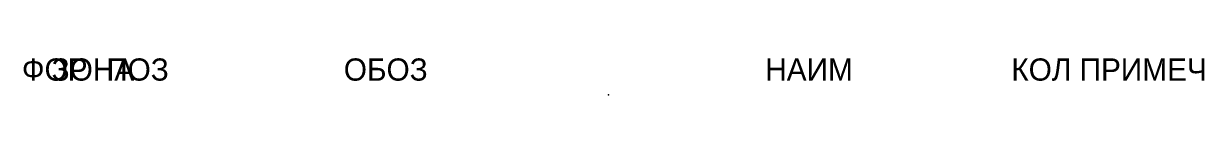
# Model space of a CAD drawing. Extents: x -92 to 94, y 0 to 6.
import ezdxf
from ezdxf.enums import TextEntityAlignment as Align

# ---------------------------------------------------------------- set-up
doc = ezdxf.new("R2010")
doc.units = 0
doc.header["$LTSCALE"] = 10
doc.layers.add('AM_4', color=7, linetype='Continuous', lineweight=25)
doc.layers.add('TEXT', color=7, linetype='Continuous')
doc.styles.add('t', font='es_win.shx', dxfattribs={"bigfont": 'my_b_f.shx'})

msp = doc.modelspace()

# ---------------------------------------------------------------- linework, layer by layer
at = {"layer": 'AM_4'}
msp.add_point((0, 0), dxfattribs=at)

# ---------------------------------------------------------------- texts
at = {"layer": 'TEXT', "color": 94, "style": 't', "flags": 8}
for tag, text, p in [('ФОР', 'БЧ', (-87, 4)), ('ЗОНА', '-', (-81, 4)), ('ПОЗ', '-', (-74, 4)), ('ОБОЗ', '-', (-35, 4)), ('НАИМ', '-', (31.5, 4)), ('КОЛ', '-', (68, 4)), ('ПРИМЕЧ', '-', (84, 4))]:
    msp.add_attdef(tag, text=text, height=3.5, dxfattribs=at).set_placement(p, align=Align.MIDDLE_CENTER)

doc.saveas('drawing.dxf')
